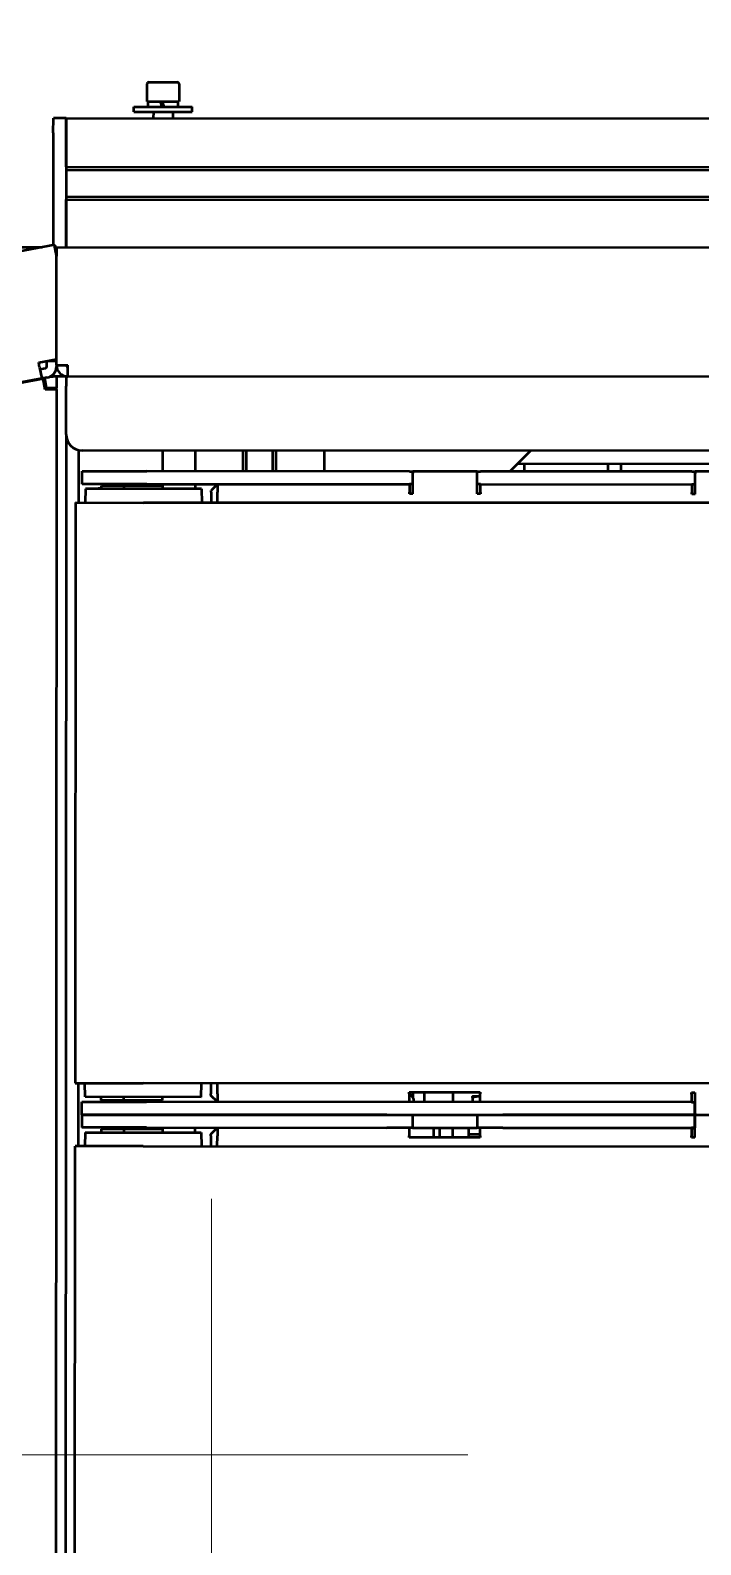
# Model space of a CAD drawing. Header units: millimetres. Extents: x 845401 to 948039, y 511594 to 550263.
# Drawn here: x 913086.3 to 913294.2, y 537107.3 to 537576.8 of the extents above; entities that cross this region are included whole.
import ezdxf

# ---------------------------------------------------------------- set-up
doc = ezdxf.new("R2010")
doc.units = ezdxf.units.MM
doc.layers.add('00', color=7, linetype='Continuous')
doc.layers.add('A-剖-0.10mm.......SECT-L01', color=255, linetype='Continuous', lineweight=18)
doc.layers.add('可见 (ISO)', color=7, linetype='Continuous', lineweight=50)

# ---------------------------------------------------------------- blocks, each defined once
blk = doc.blocks.new('单件分离新结构核图')
at = {"layer": '可见 (ISO)'}
for p, q in [((4619384.37, 896213.68), (4619384.37, 896208.28)), ((4619384.97, 896214.28), (4619393.77, 896214.28)), ((4619394.37, 896213.68), (4619394.37, 896208.28)), ((4619384.37, 896208.28), (4619394.37, 896208.28)), ((4619384.72, 896206.68), (4619384.72, 896208.28)), ((4619388.53, 896208.28), (4619389.05, 896206.68)), ((4619389.69, 896206.68), (4619389.17, 896208.28)), ((4619394.02, 896206.68), (4619394.02, 896208.28)), ((4619359.37, 896203.08), (4619355.37, 896203.08)), ((4619355.37, 896198.58), (4619355.37, 896203.08)), ((4619359.37, 896198.58), (4619359.37, 896203.08)), ((4619359.37, 896203.08), (4619359.37, 896198.58)), ((4619359.37, 896203.08), (4619869.37, 896203.08)), ((4619380.37, 896206.68), (4619398.37, 896206.68)), ((4619380.37, 896205.08), (4619380.37, 896206.68)), ((4619380.37, 896205.08), (4619398.37, 896205.08)), ((4619386.37, 896205.08), (4619386.37, 896203.08)), ((4619392.37, 896205.08), (4619392.37, 896203.08)), ((4619398.37, 896205.08), (4619398.37, 896206.68)), ((4619355.37, 896198.58), (4619355.37, 896163.71)), ((4619359.37, 896198.58), (4619359.37, 896163.08)), ((4619359.37, 896188.08), (4619359.37, 896198.58)), ((4619359.37, 896188.08), (4619876.37, 896188.08)), ((4619359.37, 896187.08), (4619876.37, 896187.08)), ((4619359.37, 896178.88), (4619876.37, 896178.88)), ((4619359.37, 896163.08), (4619359.37, 896177.88)), ((4619359.37, 896177.88), (4619876.37, 896177.88)), ((4619355.82, 896163.8), (4619126.37, 896121.27)), ((4619126.37, 896163.08), (4619351.94, 896163.08)), ((4619356.37, 896160.85), (4619355.82, 896163.8)), ((4619356.37, 896163.22), (4619355.93, 896163.22)), ((4619356.37, 896163.08), (4619356.37, 896163.22)), ((4619356.37, 896163.08), (4619876.37, 896163.08)), ((4619356.37, 896163.08), (4619356.37, 896160.34)), ((4619356.37, 896128.38), (4619356.37, 896160.34)), ((4619350.87, 896127.36), (4619356.37, 896128.38)), ((4619351.16, 896125.81), (4619350.87, 896127.36)), ((4619353.37, 896126.13), (4619353.37, 896127.82)), ((4619353.62, 896127.87), (4619356.37, 896127.87)), ((4619356.37, 896126.58), (4619356.37, 896128.38)), ((4619351.16, 896125.81), (4619351.8, 896122.37)), ((4619351.25, 896125.32), (4619352.96, 896125.64)), ((4619353.5, 896122.69), (4619351.8, 896122.37)), ((4619352.74, 896122.51), (4619352.23, 896122.42)), ((4619353.29, 896119.56), (4619352.74, 896122.51)), ((4619354.58, 896123.08), (4619355.37, 896123.08)), ((4619355.37, 896123.08), (4619355.37, 896123.68)), ((4619359.37, 896123.08), (4619355.37, 896123.08)), ((4619356.37, 896126.58), (4619356.37, 896126.13)), ((4619356.37, 896126.58), (4619359.87, 896126.58)), ((4619356.37, 896123.08), (4619356.37, 896119.5)), ((4619359.37, 896123.08), (4619359.37, 896123.11)), ((4619359.37, 896123.11), (4619359.37, 896123.08)), ((4619359.87, 896123.08), (4619359.37, 896123.08)), ((4619359.37, 896123.08), (4619359.37, 896120.08)), ((4619359.87, 896123.08), (4619359.87, 896126.58)), ((4619876.37, 896123.08), (4619359.87, 896123.08)), ((4619126.37, 896080.56), (4619352.23, 896122.42)), ((4619351.8, 896122.37), (4619126.37, 896080.59)), ((4619352.87, 896118.98), (4619352.23, 896122.42)), ((4619352.78, 896119.47), (4619353.29, 896119.56)), ((4619356.37, 896118.98), (4619352.87, 896118.98)), ((4619353.37, 896118.98), (4619353.37, 896119.5)), ((4619353.37, 896119.5), (4619356.37, 896119.5)), ((4619356.37, 896118.98), (4619356.37, 896119.5)), ((4619356.37, 896118.98), (4619356.37, 894467.18)), ((4619359.37, 896105.08), (4619359.37, 896120.08)), ((4619359.37, 896105.08), (4619359.37, 894481.08)), ((4619363.37, 896083.93), (4619363.37, 896100.18)), ((4619876.37, 896100.08), (4619364.37, 896100.08)), ((4619389.37, 896093.68), (4619389.37, 896100.08)), ((4619399.37, 896100.08), (4619399.37, 896093.68)), ((4619414.27, 896093.68), (4619414.27, 896100.08)), ((4619415.27, 896093.68), (4619415.27, 896100.08)), ((4619423.47, 896093.68), (4619423.47, 896100.08)), ((4619424.47, 896093.68), (4619424.47, 896100.08)), ((4619439.37, 896100.08), (4619439.37, 896093.68)), ((4619496.97, 896093.68), (4619503.37, 896100.08)), ((4619499.37, 896096.08), (4619729.37, 896096.08)), ((4619501.37, 896096.08), (4619501.37, 896093.68)), ((4619527.37, 896096.08), (4619527.37, 896093.68)), ((4619531.37, 896096.08), (4619531.37, 896093.68)), ((4619364.37, 896093.68), (4619384.37, 896093.68)), ((4619364.37, 896089.68), (4619364.37, 896093.68)), ((4619384.37, 896089.68), (4619364.37, 896089.68)), ((4619370.87, 896089.68), (4619370.37, 896089.18)), ((4619377.87, 896089.68), (4619377.37, 896089.18)), ((4619465.87, 896093.68), (4619384.37, 896093.68)), ((4619384.37, 896089.68), (4619465.87, 896089.68)), ((4619388.87, 896089.68), (4619389.37, 896089.18)), ((4619389.37, 896089.18), (4619389.37, 896089.68)), ((4619399.37, 896089.68), (4619399.37, 896088.18)), ((4619406.37, 896089.68), (4619404.37, 896087.68)), ((4619406.37, 896089.68), (4619406.37, 896087.18)), ((4619465.87, 896093.68), (4619466.87, 896093.68)), ((4619466.87, 896089.68), (4619465.87, 896089.68)), ((4619465.87, 896089.68), (4619465.87, 896087.18)), ((4619467.37, 896093.68), (4619466.87, 896093.68)), ((4619466.87, 896089.68), (4619466.87, 896093.68)), ((4619466.87, 896086.68), (4619466.87, 896093.18)), ((4619486.37, 896093.68), (4619467.37, 896093.68)), ((4619486.87, 896093.68), (4619486.37, 896093.68)), ((4619486.87, 896093.68), (4619487.87, 896093.68)), ((4619486.87, 896089.68), (4619486.87, 896093.68)), ((4619486.87, 896086.68), (4619486.87, 896093.18)), ((4619487.87, 896089.68), (4619486.87, 896089.68)), ((4619553.37, 896093.68), (4619487.87, 896093.68)), ((4619487.87, 896089.68), (4619553.37, 896089.68)), ((4619487.87, 896087.18), (4619487.87, 896089.68)), ((4619497.37, 896094.08), (4619497.37, 896093.68)), ((4619553.37, 896093.68), (4619554.37, 896093.68)), ((4619554.37, 896089.68), (4619553.37, 896089.68)), ((4619553.37, 896089.68), (4619553.37, 896087.18)), ((4619554.87, 896093.68), (4619554.37, 896093.68)), ((4619554.37, 896089.68), (4619554.37, 896093.68)), ((4619554.37, 896086.68), (4619554.37, 896093.18)), ((4619573.87, 896093.68), (4619554.87, 896093.68)), ((4619365.37, 896088.18), (4619365.27, 896083.93)), ((4619401.37, 896088.18), (4619365.37, 896088.18)), ((4619369.37, 896088.38), (4619370.37, 896088.38)), ((4619369.37, 896088.18), (4619369.37, 896088.38)), ((4619377.37, 896089.18), (4619370.37, 896089.18)), ((4619370.37, 896088.18), (4619370.37, 896089.18)), ((4619389.37, 896089.18), (4619377.37, 896089.18)), ((4619377.37, 896088.18), (4619377.37, 896089.18)), ((4619389.37, 896088.18), (4619389.37, 896089.18)), ((4619401.37, 896088.18), (4619401.46, 896083.93)), ((4619404.37, 896087.18), (4619404.37, 896087.68)), ((4619404.37, 896087.18), (4619404.37, 896083.93)), ((4619406.37, 896083.93), (4619406.37, 896087.18)), ((4619465.87, 896086.68), (4619465.87, 896087.18)), ((4619466.87, 896086.68), (4619465.87, 896086.68)), ((4619487.87, 896086.68), (4619486.87, 896086.68)), ((4619487.87, 896087.18), (4619487.87, 896086.68)), ((4619553.37, 896086.68), (4619553.37, 896087.18)), ((4619554.37, 896086.68), (4619553.37, 896086.68)), ((4619362.27, 896083.93), (4619383.37, 896083.93)), ((4619362.27, 896083.93), (4619362.27, 895903.93)), ((4619745.37, 896083.93), (4619383.37, 896083.93)), ((4619362.27, 895903.93), (4619383.37, 895903.93)), ((4619363.37, 895884.43), (4619363.37, 895903.93)), ((4619365.37, 895899.68), (4619365.27, 895903.93)), ((4619745.37, 895903.93), (4619383.37, 895903.93)), ((4619401.37, 895899.68), (4619401.46, 895903.93)), ((4619404.37, 895903.93), (4619404.37, 895900.68)), ((4619406.37, 895900.68), (4619406.37, 895903.93)), ((4619364.37, 895898.18), (4619384.37, 895898.18)), ((4619364.37, 895894.18), (4619364.37, 895898.18)), ((4619401.37, 895899.68), (4619365.37, 895899.68)), ((4619370.37, 895898.68), (4619370.37, 895899.68)), ((4619370.37, 895898.68), (4619377.37, 895898.68)), ((4619370.87, 895898.18), (4619370.37, 895898.68)), ((4619377.37, 895898.68), (4619377.37, 895899.68)), ((4619377.37, 895898.68), (4619389.37, 895898.68)), ((4619377.87, 895898.18), (4619377.37, 895898.68)), ((4619553.37, 895898.18), (4619384.37, 895898.18)), ((4619388.87, 895898.18), (4619389.37, 895898.68)), ((4619389.37, 895898.68), (4619389.37, 895899.68)), ((4619404.37, 895900.18), (4619404.37, 895900.68)), ((4619406.37, 895898.18), (4619404.37, 895900.18)), ((4619406.37, 895900.68), (4619406.37, 895898.18)), ((4619465.87, 895900.68), (4619465.87, 895901.18)), ((4619465.87, 895901.18), (4619487.87, 895901.18)), ((4619465.87, 895900.68), (4619465.87, 895898.18)), ((4619466.97, 895901.18), (4619466.97, 895899.57)), ((4619470.57, 895898.18), (4619470.57, 895901.18)), ((4619479.37, 895901.18), (4619479.37, 895898.18)), ((4619487.42, 895899.88), (4619485.42, 895899.88)), ((4619485.42, 895899.52), (4619485.42, 895898.18)), ((4619487.87, 895899.88), (4619487.42, 895899.88)), ((4619487.87, 895901.18), (4619487.87, 895900.68)), ((4619487.87, 895898.18), (4619487.87, 895900.68)), ((4619553.37, 895900.68), (4619553.37, 895901.18)), ((4619553.37, 895901.18), (4619554.37, 895901.18)), ((4619553.37, 895900.68), (4619553.37, 895898.18)), ((4619553.37, 895898.18), (4619554.37, 895898.18)), ((4619554.37, 895901.18), (4619554.37, 895894.68)), ((4619554.37, 895894.18), (4619554.37, 895898.18)), ((4619364.37, 895894.18), (4619384.37, 895894.18)), ((4619364.37, 895894.18), (4619364.37, 895890.18)), ((4619384.37, 895894.18), (4619364.37, 895894.18)), ((4619458.87, 895894.18), (4619384.37, 895894.18)), ((4619384.37, 895894.18), (4619553.37, 895894.18)), ((4619466.87, 895894.18), (4619466.87, 895890.18)), ((4619486.87, 895894.18), (4619486.87, 895890.18)), ((4619553.37, 895894.18), (4619494.87, 895894.18)), ((4619553.37, 895894.18), (4619554.37, 895894.18)), ((4619554.37, 895894.18), (4619553.37, 895894.18)), ((4619554.87, 895894.18), (4619554.37, 895894.18)), ((4619554.37, 895894.18), (4619554.37, 895890.18)), ((4619554.37, 895894.18), (4619554.87, 895894.18)), ((4619554.37, 895887.18), (4619554.37, 895893.68)), ((4619573.87, 895894.18), (4619554.87, 895894.18)), ((4619554.87, 895894.18), (4619573.87, 895894.18)), ((4619384.37, 895890.18), (4619364.37, 895890.18)), ((4619365.37, 895888.68), (4619365.27, 895884.43)), ((4619365.37, 895888.68), (4619401.37, 895888.68)), ((4619370.87, 895890.18), (4619370.37, 895889.68)), ((4619377.37, 895889.68), (4619370.37, 895889.68)), ((4619370.37, 895889.68), (4619370.37, 895888.68)), ((4619377.87, 895890.18), (4619377.37, 895889.68)), ((4619389.37, 895889.68), (4619377.37, 895889.68)), ((4619377.37, 895889.68), (4619377.37, 895888.68)), ((4619384.37, 895890.18), (4619458.87, 895890.18)), ((4619388.87, 895890.18), (4619389.37, 895889.68)), ((4619389.37, 895889.68), (4619389.37, 895890.18)), ((4619389.37, 895889.68), (4619389.37, 895888.68)), ((4619399.37, 895890.18), (4619399.37, 895888.68)), ((4619401.37, 895888.68), (4619401.46, 895884.43)), ((4619404.37, 895888.18), (4619406.37, 895890.18)), ((4619404.37, 895887.68), (4619404.37, 895888.18)), ((4619406.37, 895890.18), (4619406.37, 895887.68)), ((4619465.48, 895890.18), (4619458.87, 895890.18)), ((4619465.87, 895890.18), (4619465.48, 895890.18)), ((4619466.87, 895890.18), (4619465.87, 895890.18)), ((4619465.87, 895890.18), (4619465.87, 895887.68)), ((4619466.87, 895890.18), (4619470.87, 895890.18)), ((4619470.87, 895890.18), (4619482.87, 895890.18)), ((4619473.37, 895890.18), (4619473.37, 895887.18)), ((4619475.37, 895887.18), (4619475.37, 895890.18)), ((4619479.37, 895887.18), (4619479.37, 895890.18)), ((4619482.87, 895890.18), (4619486.87, 895890.18)), ((4619484.37, 895887.18), (4619484.37, 895890.18)), ((4619484.57, 895888.18), (4619487.87, 895888.18)), ((4619487.87, 895890.18), (4619486.87, 895890.18)), ((4619487.71, 895888.18), (4619487.71, 895887.18)), ((4619487.87, 895887.68), (4619487.87, 895890.18)), ((4619488.25, 895890.18), (4619487.87, 895890.18)), ((4619494.87, 895890.18), (4619488.25, 895890.18)), ((4619494.87, 895890.18), (4619553.37, 895890.18)), ((4619554.37, 895890.18), (4619553.37, 895890.18)), ((4619553.37, 895890.18), (4619553.37, 895887.68)), ((4619553.37, 895890.08), (4619554.37, 895890.08)), ((4619383.37, 895884.43), (4619362.27, 895884.43)), ((4619362.27, 895704.43), (4619362.27, 895884.43)), ((4619383.37, 895884.43), (4619745.37, 895884.43)), ((4619404.37, 895887.68), (4619404.37, 895884.43)), ((4619406.37, 895884.43), (4619406.37, 895887.68)), ((4619465.87, 895887.18), (4619465.87, 895887.68)), ((4619487.87, 895887.18), (4619465.87, 895887.18)), ((4619487.87, 895887.68), (4619487.87, 895887.18)), ((4619553.37, 895887.18), (4619553.37, 895887.68)), ((4619554.37, 895887.18), (4619553.37, 895887.18))]:
    blk.add_line(p, q, dxfattribs=at)
for centre, radius, start, end in [((4619384.97, 896213.68), 0.6, 90, 180), ((4619393.77, 896213.68), 0.6, 0, 90), ((4619352.87, 896126.13), 0.5, 280.5, 0), ((4619352.87, 896126.13), 3.5, 280.5, 0), ((4619359.87, 896126.58), 3.5, 180, 270), ((4619359.87, 896126.58), 0.5, 180, 270), ((4619364.37, 896105.08), 5, 180, 270), ((4619467.37, 896093.18), 0.5, 90, 180), ((4619486.37, 896093.18), 0.5, 0, 90), ((4619554.87, 896093.18), 0.5, 90, 180), ((4619464.37, 895898.08), 3, 29.8099, 60), ((4619464.37, 895898.08), 3, 1.9102, 29.8099), ((4619554.87, 895894.68), 0.5, 180, 270), ((4619554.87, 895893.68), 0.5, 90, 180), ((4619484.57, 895887.98), 0.2, 90, 180)]:
    blk.add_arc(centre, radius, start, end, dxfattribs=at)
blk.add_open_spline([(4619356.37, 896160.34), (4619356.18, 896161.48), (4619355.99, 896162.6), (4619355.89, 896163.22), (4619355.83, 896163.59), (4619355.81, 896163.8), (4619355.82, 896163.8)], degree=3, knots=[0, 0, 0, 0, 0.987522, 0.987522, 0.987522, 1.570796, 1.570796, 1.570796, 1.570796], dxfattribs=at)
blk.add_open_spline([(4619356.37, 896160.34), (4619356.35, 896160.6), (4619356.34, 896160.84), (4619356.37, 896160.85)], degree=3, dxfattribs=at)
for points, weights in [([(4619487.42, 895899.88), (4619486.49, 895899.88), (4619485.42, 895899.52)], [1, 1.0379548493, 1]), ([(4619485.42, 895899.52), (4619485.42, 895899.88), (4619485.42, 895899.88)], [1, 1.0379548493, 1]), ([(4619487.87, 895899.86), (4619487.64, 895899.88), (4619487.42, 895899.88)], [1.01360535693, 1.00888049391, 1])]:
    blk.add_rational_spline(points, weights, degree=2, dxfattribs=at)
blk = doc.blocks.new('C线')
at = {"layer": 'A-剖-0.10mm.......SECT-L01', "color": 1, "rotation": 359.9712527628268}
blk.add_blockref('单件分离新结构核图', (-3624841.16, -417498.02, 12.69), dxfattribs=at)
blk = doc.blocks.new('BC线平台')
at = {"layer": 'A-剖-0.10mm.......SECT-L01'}
h = blk.add_hatch(dxfattribs=at)
h.set_pattern_fill('CROSS', color=2, scale=50)
h.set_pattern_definition([(0, (691447.87, 341554.85), (317.5, 317.5), [158.75, -476.25]), (90, (691527.24, 341475.47), (-317.5, 317.5), [158.75, -476.25])])
h.paths.add_polyline_path([(791174.13, 370096.42), (802932.03, 370096.42), (802932.03, 366396.42), (791174.13, 366396.42)])

msp = doc.modelspace()

# ---------------------------------------------------------------- block references
at = {"layer": '00'}
for name, p in [('BC线平台', (120688.34, 168041.31, -0.98)), ('C线', (-81869.83, 61162.22))]:
    msp.add_blockref(name, p, dxfattribs=at)

doc.saveas('drawing.dxf')
